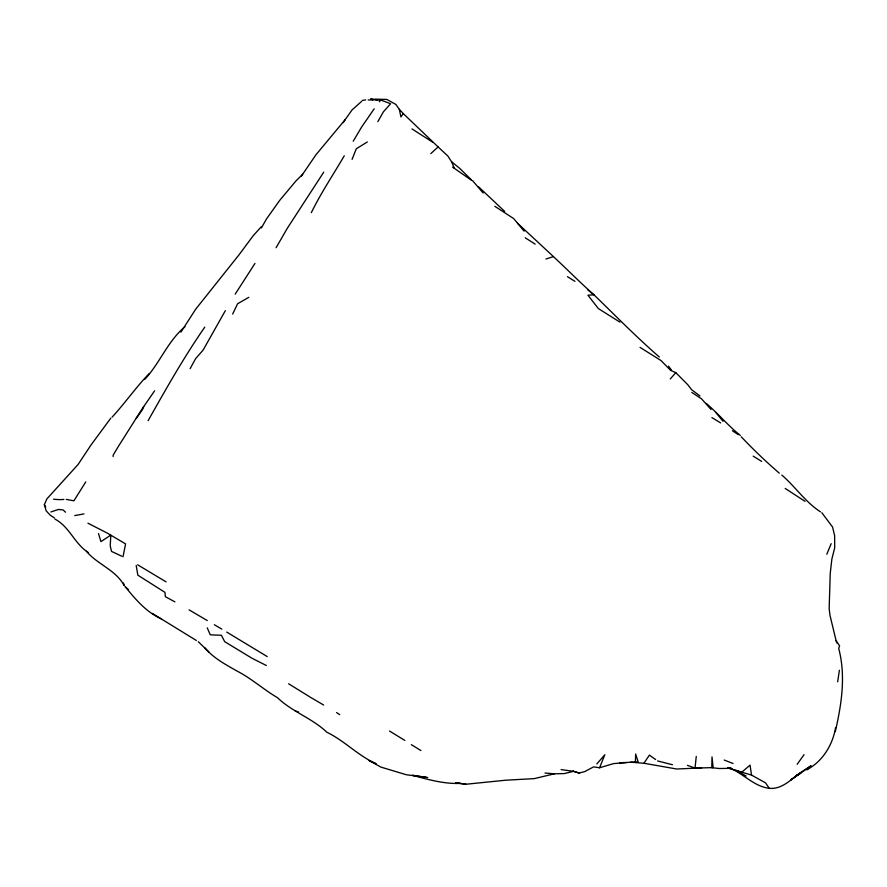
<?xml version="1.0" encoding="UTF-8"?>
<svg xmlns="http://www.w3.org/2000/svg" width="887" height="887" viewBox="0 0 887 887"><rect width="100%" height="100%" fill="white"/><g stroke="black" fill="none" stroke-linecap="round" stroke-linejoin="round"><path stroke-width="1.33" d="M113.148 456.594L113.148 455.175L118.215 446.66L142.064 408.974L154.637 390.801M635.414 762.177L635.657 754.039L638.163 761.922L619.913 762.765M807.913 768.885L806.693 769.816C822.449 761.733 832.86 744.714 835.576 727.562M122.994 556.781L125.588 543.886L107.116 533.02L87.935 523.197M796.537 775.238L811.106 765.747L790.849 779.85L801.393 772.422C791.315 778.742 782.29 789.685 769.251 788.299L765.525 782.844L751.533 775.094L727.928 768.031L731.32 768.319L719.124 768.508L711.784 767.687L712.006 756.921L713.148 767.588L695.031 768.131L696.273 756.367M837.672 681.793L839.379 670.262M835.299 731.598C841.541 704.256 845.987 676.06 838.703 648.375L839.601 645.88L836.108 640.658L829.988 615.378L829.157 608.682L830.243 573.324L831.884 558.932L834.711 547.8L834.623 535.548L832.56 527.033L821.828 512.708M143.716 406.545L142.607 409.373L136.199 418.498M352.072 159.383L356.286 148.761L367.329 141.975M826.817 554.242L831.163 543.676M311.337 212.647C320.894 193.044 333.246 174.717 344.267 155.779M54.517 517.986L50.182 515.147L46.191 510.857L44.35 504.736L46.856 498.937L78.078 464.511L91.062 444.919L110.82 418.121M232.649 314.076L237.627 303.731L248.826 297.322M190.095 368.704L195.672 358.57L203.123 350.066L225.331 310.683M148.107 420.693C166.013 388.894 183.975 357.117 204.797 327.103M261.388 227.97L266.455 219.011L279.593 200.506L295.837 181.07L302.667 174.24L315.972 154.759L345.209 119.612L352.039 109.944L361.719 101.306M377.829 121.663L383.395 111.84L390.613 103.712L380.811 100.065L374.381 99.876M276.09 247.706L287.399 228.136L323.722 172.178M572.924 771.169L579.133 773.032L584.611 771.657L593.603 766.867L599.568 767.765L604.867 754.704L596.829 763.94M353.214 141.233L361.652 127.007L374.181 108.791M254.968 263.417L235.199 294.14M301.258 176.424L302.667 174.24M85.762 481.907L73.898 500.811L66.281 499.414M343.225 122.606L345.209 119.612M630.602 762.188L643.929 763.263L649.395 755.114L655.637 759.538M399.283 109.289L403.263 113.58L400.946 116.94L399.283 109.289L395.779 104.378L386.821 99.433L375.545 99.156M797.158 764.317L804.032 754.66M180.904 332.137L195.717 309.164L239.024 254.813L253.238 235.676L261.166 226.884M144.581 379.569C159.893 363.226 167.499 341.384 184.951 326.726M670.284 378.937L675.816 372.673L687.713 384.636L691.627 389.715L699.943 395.946M149.282 373.494C135.944 387.231 125.067 403.086 112.128 417.101M379.237 101.75L380.811 100.065M430.827 153.606L438.111 146.932L447.902 156.079L451.538 161.711L454.388 168.375L471.551 180.316M795.395 776.125L799.808 773.797M640.07 347.394L661.092 360.599L670.55 370.322L671.415 370.034L668.521 366.143M50.858 511.976L58.398 509.46L63.143 509.947L65.538 512.22M545.948 259.015L553.444 256.587L517.542 223.258M579.133 773.032L573.545 771.324L564.309 773.586L554.475 773.808L534.251 778.62L505.701 780.216L466.063 784.23L455.807 782.855L466.063 784.23M74.741 515.569L83.988 513.906M362.384 100.408L365.666 99.898M626.41 762.632L613.649 763.585L599.568 767.765M553.532 256.698C567.137 269.426 580.087 282.41 593.891 294.806L587.937 295.205L598.403 308.609L619.913 322.114M701.595 767.865L676.759 769.018L643.929 763.263M368.205 99.965L373.416 99.887M460.508 783.421C444.088 784.064 428.133 779.606 412.466 775.282L426.47 777.356M545.017 773.043L554.475 773.808M427.745 777.544L406.313 774.739L380.856 767.089L369.125 760.547L376.088 763.74C358.293 755.791 344.522 740.8 326.815 732.207C312.135 718.204 292.023 711.773 277.553 697.725C263.605 689.554 251.531 678.5 237.217 671.16C225.52 664.496 213.312 658.087 204.62 647.543M561.105 769.583L573.545 771.324M377.352 99.843L370.788 98.701L372.762 99.909M769.251 788.299C753.584 786.447 743.184 773.098 728.87 767.732M657.6 760.935L672.457 764.738M727.861 767.732L731.775 768.852M295.271 710.908L298.586 712.017M687.436 765.315L695.031 768.131M724.202 760.048L733.028 763.485M728.77 767.532L730.921 768.375M670.55 370.322L675.816 372.673M736.72 770.448L741.366 772.577L750.047 765.126L751.533 775.094M121.741 556.182L111.562 551.437L110.221 545.915L110.82 535.105L100.93 541.635L98.501 533.575M266.377 665.516L252.108 658.309L224.688 641.678L221.428 635.303L210.263 634.804L207.27 627.874M174.927 601.874L165.381 596.696L164.949 592.361L137.818 575.142L136.199 565.451M735.589 770.226L746.1 775.992M161.157 618.793C146 611.919 135.378 599.157 125.089 586.584L128.571 589.744M189.119 609.879L207.281 620.567M214.321 624.725L221.839 629.127M152.398 613.449L196.36 640.481M310.905 697.559L323.633 705.032M137.618 564.786L166.069 581.85M288.597 683.766L310.206 697.115M785.206 488.449L805.008 501.332M267.231 656.58L226.717 632.076M711.884 417.589L720.654 422.922M389.493 731.032L404.827 740.423M411.989 128.914L432.39 142.009M411.368 744.659L420.904 750.557M567.492 276.689L574.953 281.345M753.207 456.129L761.667 461.428M525.215 237.794L535.194 244.136M691.849 392.464L701.562 398.84L711.052 409.495M55.038 519.139C69.629 526.834 74.674 544.041 88.378 552.557M452.57 167.188L454.388 168.375M494.824 206.283L513.728 218.623L524.106 231.152M336.594 712.583L339.732 714.667M732.363 430.716L738.283 434.652M820.453 511.821C805.341 502.064 795.395 486.786 781.824 475.055M779.285 473.148C766.135 461.794 753.285 449.565 741.277 436.803M740.312 435.384C728.083 425.76 718.193 413.519 706.196 403.363M659.318 357.017C636.866 337.448 615.822 316.06 594.368 295.194M451.538 161.711L459.666 168.33L471.185 179.64M587.604 289.683L593.891 294.806M478.27 186.536L504.659 211.394M403.263 113.58L438.111 146.932M86.394 551.282C97.426 564.431 115.864 569.942 124.136 585.553L123.548 583.036M198.311 641.722L208.811 651.912M472.527 180.615L483.105 192.967M715.931 412.621L723.038 421.292M44.35 504.736L45.758 507.098M836.108 640.658L836.818 642.964M63.842 499.436A127.883 25.49 26.4 0 1 53.564 499.204"/></g></svg>
